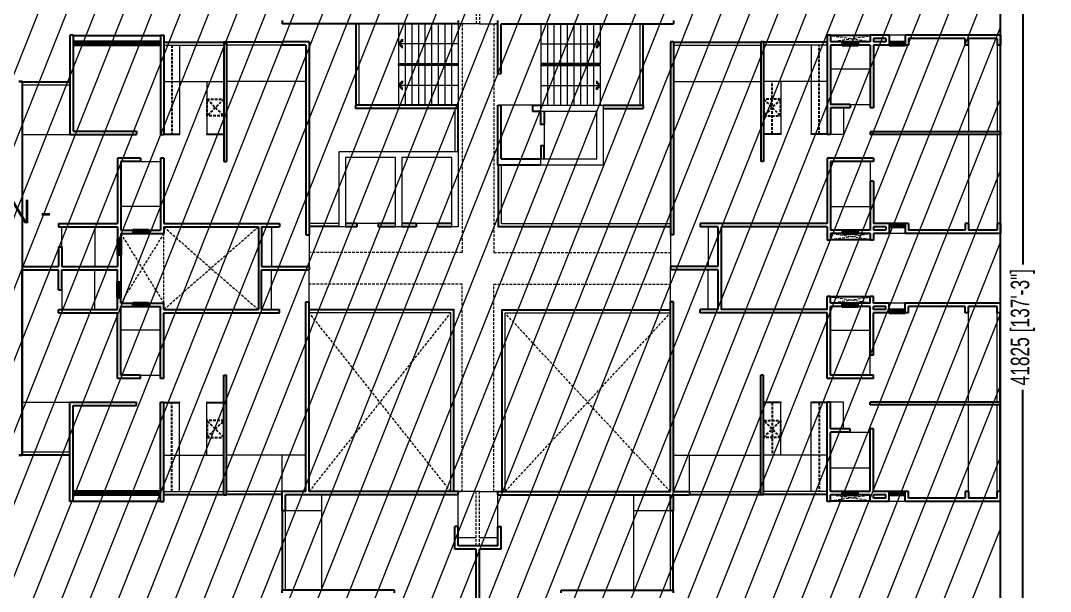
# Model space of a CAD drawing. Header units: inches. Extents: x -1856224 to -1617783, y -9059 to 170583.
# Drawn here: x -1729827 to -1690899, y 54879 to 76454 of the extents above; entities that cross this region are included whole.
import ezdxf

# ---------------------------------------------------------------- set-up
doc = ezdxf.new("R2010")
doc.units = ezdxf.units.IN
doc.header["$MEASUREMENT"] = 0
doc.linetypes.add('DASHED', pattern=[0.75, 0.5, -0.25])
doc.layers.add('C02 Walls 01', color=10, linetype='Continuous')
for name, color, linetype, lineweight in [('C06 Parapet Wall', 39, 'Continuous', 15), ('F03 Windows', 32, 'Continuous', 35), ('I03 Tile Drop', 250, 'Continuous', 9), ('L02 Handrails & Balustrades', 67, 'Continuous', 15), ('L03 Stairs', 77, 'Continuous', 15), ('M01 Furniture', 14, 'Continuous', 9), ('R23 Lifts', 2, 'Continuous', 9), ('S03 Title Block', 7, 'Continuous', 20), ('T01 Dimenstions Scale 01', 106, 'Continuous', 9), ('Y02 Hatching 02', 193, 'Continuous', 5), ('Z08 Structure above', 250, 'DASHED', 9)]:
    doc.layers.add(name, color=color, linetype=linetype, lineweight=lineweight)
doc.styles.add('vka-arial', font='arial.ttf')
doc.styles.add('vka-romans', font='GOTHIC.TTF', dxfattribs={"width": 0.7})
doc.dimstyles.new('vka-dim0100', dxfattribs={"dimscale": 100, "dimtxt": 1, "dimasz": 0.7, "dimexe": 1.5, "dimexo": 2.5, "dimgap": 1, "dimtad": 0, "dimdec": 0, "dimzin": 0, "dimdsep": 46, "dimtxsty": 'vka-romans', "dimblk": 'vkadot', "dimcen": 1.5, "dimdle": 1.5, "dimse1": 1, "dimse2": 1, "dimclrd": 256, "dimclre": 256, "dimclrt": 7, "dimadec": 1, "dimazin": 0, "dimtfac": 1, "dimtdec": 0, "dimtofl": 0, "dimtmove": 2, "dimatfit": 3, "dimfxl": 1, "dimtolj": 1, "dimtzin": 0, "dimarcsym": 0})

# ---------------------------------------------------------------- blocks, each defined once
blk = doc.blocks.new('vkadot')
at = {"layer": 'T01 Dimenstions Scale 01'}
for q in [(-0.85, 0), (0, 0.85), (0.85, 0), (0, -0.85)]:
    blk.add_line((0, 0), q, dxfattribs=at)
blk.add_circle((0, 0), 0.579, dxfattribs=at)
blk = doc.blocks.new('*D1634')
at = {"layer": 'T01 Dimenstions Scale 01', "lineweight": -2, "transparency": 16777216}
for p, q in [((-1691942, 85679), (-1691942, 67231)), ((-1691942, 44054), (-1691942, 62503))]:
    blk.add_line(p, q, dxfattribs=at)
at = {"layer": 'T01 Dimenstions Scale 01', "lineweight": -2, "transparency": 16777216, "xscale": 100, "yscale": 100, "zscale": 100}
for p, rotation in [((-1691942, 85779), 90), ((-1691942, 43954), 270)]:
    blk.add_blockref('vkadot', p, dxfattribs=dict(at, rotation=rotation))
at = {"layer": 'T01 Dimenstions Scale 01', "color": 7, "transparency": 16777216, "insert": (-1691942, 64867), "char_height": 700, "attachment_point": 5, "rotation": 90, "style": 'vka-romans'}
blk.add_mtext('\\A1;41825 [137\'-3"]', dxfattribs=at)
blk = doc.blocks.new('*D1677')
at = {"layer": 'T01 Dimenstions Scale 01', "lineweight": -2, "transparency": 16777216}
for p, q in [((-1700407, 103186), (-1748465, 74872)), ((-1800854, 44005), (-1752796, 72320))]:
    blk.add_line(p, q, dxfattribs=at)
at = {"layer": 'T01 Dimenstions Scale 01', "lineweight": -2, "transparency": 16777216, "xscale": 100, "yscale": 100, "zscale": 100}
for p, rotation in [((-1700321, 103237), 30.50586545729002), ((-1800940, 43954), 210.5058654572901)]:
    blk.add_blockref('vkadot', p, dxfattribs=dict(at, rotation=rotation))
at = {"layer": 'T01 Dimenstions Scale 01', "color": 7, "transparency": 16777216, "insert": (-1750630, 73596), "char_height": 700, "attachment_point": 5, "rotation": 30.5059, "style": 'vka-romans'}
blk.add_mtext('\\A1;116784 [383\'-2"]', dxfattribs=at)
blk = doc.blocks.new('rgr')
at = {"layer": 'C02 Walls 01', "color": 250}
for p, q in [((-2149378, 789486), (-2149378, 789361)), ((-2142728, 789486), (-2142728, 789361)), ((-2141228, 787486), (-2141228, 789486)), ((-2134578, 789486), (-2134578, 789361)), ((-2142728, 789361), (-2149378, 789361)), ((-2141103, 789361), (-2134578, 789361)), ((-2141103, 787486), (-2141103, 789361)), ((-2157403, 788936), (-2157403, 785186)), ((-2157278, 788936), (-2157403, 788936)), ((-2157278, 788936), (-2157278, 785311)), ((-2153978, 788936), (-2153853, 788936)), ((-2153978, 788936), (-2153978, 785186)), ((-2153853, 788936), (-2153853, 785186)), ((-2128653, 788936), (-2128778, 788936)), ((-2128778, 788936), (-2128778, 785186)), ((-2128653, 788936), (-2128653, 788686)), ((-2126428, 788936), (-2127153, 788936)), ((-2127153, 788936), (-2127153, 788686)), ((-2126553, 788811), (-2127028, 788811)), ((-2127028, 788811), (-2127028, 788686)), ((-2126553, 788811), (-2126553, 788686)), ((-2126428, 788936), (-2126428, 788561)), ((-2122228, 788936), (-2125828, 788936)), ((-2125828, 788936), (-2125828, 788561)), ((-2123553, 788811), (-2125703, 788811)), ((-2125703, 788811), (-2125703, 788561)), ((-2123553, 788561), (-2123553, 788811)), ((-2122353, 788811), (-2123428, 788811)), ((-2123428, 788561), (-2123428, 788811)), ((-2122353, 788811), (-2122353, 788561)), ((-2122228, 788936), (-2122228, 788561)), ((-2151578, 788686), (-2151478, 788686)), ((-2151578, 788686), (-2151578, 784161)), ((-2151478, 788686), (-2151478, 784161)), ((-2148353, 788686), (-2149378, 788686)), ((-2149378, 788686), (-2149378, 788561)), ((-2148478, 788561), (-2149378, 788561)), ((-2148478, 788561), (-2148478, 781386)), ((-2148353, 788686), (-2148353, 781386)), ((-2134578, 788686), (-2134703, 788686)), ((-2134703, 788686), (-2134703, 781386)), ((-2134578, 788686), (-2134578, 781386)), ((-2131178, 788686), (-2131278, 788686)), ((-2131278, 788686), (-2131278, 784161)), ((-2131178, 788686), (-2131178, 784161)), ((-2128203, 788686), (-2128653, 788686)), ((-2128203, 788561), (-2128653, 788561)), ((-2128653, 788561), (-2128653, 786311)), ((-2128203, 788686), (-2128203, 788561)), ((-2127153, 788686), (-2127603, 788686)), ((-2127603, 788686), (-2127603, 788561)), ((-2127153, 788561), (-2127603, 788561)), ((-2127153, 788561), (-2127153, 786186)), ((-2126553, 788686), (-2127028, 788686)), ((-2126428, 788561), (-2127028, 788561)), ((-2127028, 788561), (-2127028, 786186)), ((-2125703, 788561), (-2125828, 788561)), ((-2123428, 788561), (-2123553, 788561)), ((-2122228, 788561), (-2122353, 788561)), ((-2159328, 787186), (-2159203, 787186)), ((-2159203, 787186), (-2159328, 787186)), ((-2159203, 787186), (-2159203, 773061)), ((-2159203, 787186), (-2159203, 780186)), ((-2141228, 787486), (-2141103, 787486)), ((-2142728, 786286), (-2146603, 786286)), ((-2146603, 786286), (-2146603, 786161)), ((-2142728, 786161), (-2146603, 786161)), ((-2142728, 786161), (-2142728, 786286)), ((-2141228, 786286), (-2141103, 786286)), ((-2141228, 784026), (-2141228, 786286)), ((-2141103, 784256), (-2141103, 786286)), ((-2139903, 786056), (-2139903, 786286)), ((-2139903, 786286), (-2139603, 786286)), ((-2139603, 786056), (-2139903, 786056)), ((-2137248, 786286), (-2135728, 786286)), ((-2137248, 786161), (-2135728, 786161)), ((-2135728, 786286), (-2135728, 786161)), ((-2127903, 786311), (-2128653, 786311)), ((-2127903, 786186), (-2128653, 786186)), ((-2128653, 786186), (-2128653, 785186)), ((-2127903, 786311), (-2127903, 786186)), ((-2127028, 786186), (-2127153, 786186)), ((-2157278, 785311), (-2154878, 785311)), ((-2154878, 785311), (-2154878, 785186)), ((-2122228, 785286), (-2127153, 785286)), ((-2127153, 785286), (-2127153, 785186)), ((-2122228, 785286), (-2122228, 785186)), ((-2157403, 785186), (-2154878, 785186)), ((-2153978, 785186), (-2153853, 785186)), ((-2128653, 785186), (-2128778, 785186)), ((-2122228, 785186), (-2127153, 785186)), ((-2154728, 784286), (-2155603, 784286)), ((-2155603, 784286), (-2155603, 781811)), ((-2154728, 784161), (-2155478, 784161)), ((-2155478, 784161), (-2155478, 781561)), ((-2154728, 784286), (-2154728, 784161)), ((-2153853, 784286), (-2153978, 784286)), ((-2153978, 784286), (-2153978, 781561)), ((-2153853, 784286), (-2153853, 781811)), ((-2151578, 784161), (-2151478, 784161)), ((-2139603, 784026), (-2141228, 784026)), ((-2141103, 784256), (-2139603, 784256)), ((-2131178, 784161), (-2131278, 784161)), ((-2127028, 784286), (-2128778, 784286)), ((-2128778, 784286), (-2128778, 781811)), ((-2127028, 784161), (-2128653, 784161)), ((-2128653, 784161), (-2128653, 781561)), ((-2127028, 784286), (-2127028, 784161)), ((-2127028, 783411), (-2127153, 783411)), ((-2127153, 783411), (-2127153, 781561)), ((-2127028, 783411), (-2127028, 781811)), ((-2157828, 781811), (-2155603, 781811)), ((-2157828, 781811), (-2157828, 781686)), ((-2153853, 781811), (-2149478, 781811)), ((-2149478, 781811), (-2149478, 781686)), ((-2146553, 781811), (-2146988, 781811)), ((-2146553, 781811), (-2146553, 781686)), ((-2145088, 781811), (-2145753, 781811)), ((-2145753, 781811), (-2145753, 781686)), ((-2144308, 781811), (-2144858, 781811)), ((-2144308, 781811), (-2144308, 781686)), ((-2142958, 781811), (-2143508, 781811)), ((-2143508, 781811), (-2143508, 781686)), ((-2128778, 781811), (-2133578, 781811)), ((-2133578, 781811), (-2133578, 781686)), ((-2126428, 781811), (-2127028, 781811)), ((-2126428, 781811), (-2126428, 781436)), ((-2125703, 781811), (-2125828, 781811)), ((-2125828, 781811), (-2125828, 781436)), ((-2125703, 781811), (-2125703, 781561)), ((-2123428, 781811), (-2123553, 781811)), ((-2123553, 781811), (-2123553, 781561)), ((-2123428, 781811), (-2123428, 781561)), ((-2122228, 781811), (-2122353, 781811)), ((-2122353, 781811), (-2122353, 781561)), ((-2122228, 781811), (-2122228, 781436)), ((-2157828, 781686), (-2155603, 781686)), ((-2155603, 781686), (-2155603, 781236)), ((-2155478, 781561), (-2155028, 781561)), ((-2155478, 781436), (-2155028, 781436)), ((-2155478, 781436), (-2155478, 781236)), ((-2155028, 781561), (-2155028, 781436)), ((-2154428, 781561), (-2153978, 781561)), ((-2154428, 781561), (-2154428, 781436)), ((-2154428, 781436), (-2153853, 781436)), ((-2153853, 781686), (-2150278, 781686)), ((-2153853, 781686), (-2153853, 781436)), ((-2150278, 781686), (-2150278, 778561)), ((-2150153, 781686), (-2149478, 781686)), ((-2150153, 781686), (-2150153, 780186)), ((-2148478, 781386), (-2148353, 781386)), ((-2146553, 781686), (-2146988, 781686)), ((-2145088, 781686), (-2145753, 781686)), ((-2144308, 781686), (-2144858, 781686)), ((-2142958, 781686), (-2143508, 781686)), ((-2134578, 781386), (-2134703, 781386)), ((-2132903, 781686), (-2133578, 781686)), ((-2132903, 781686), (-2132903, 780186)), ((-2128778, 781686), (-2132778, 781686)), ((-2132778, 781686), (-2132778, 778561)), ((-2128778, 781686), (-2128778, 781186)), ((-2128203, 781561), (-2128653, 781561)), ((-2128203, 781436), (-2128653, 781436)), ((-2128653, 781436), (-2128653, 781186)), ((-2128203, 781561), (-2128203, 781436)), ((-2127153, 781561), (-2127603, 781561)), ((-2127603, 781561), (-2127603, 781436)), ((-2127153, 781436), (-2127603, 781436)), ((-2127153, 781436), (-2127153, 781186)), ((-2126553, 781686), (-2127028, 781686)), ((-2127028, 781686), (-2127028, 781561)), ((-2126553, 781561), (-2127028, 781561)), ((-2126428, 781436), (-2127028, 781436)), ((-2127028, 781436), (-2127028, 781186)), ((-2126553, 781686), (-2126553, 781561)), ((-2122228, 781436), (-2125828, 781436)), ((-2123553, 781561), (-2125703, 781561)), ((-2122353, 781561), (-2123428, 781561)), ((-2157828, 780936), (-2157703, 780936)), ((-2157828, 780936), (-2157828, 780186)), ((-2157703, 780936), (-2157703, 780186)), ((-2155603, 781236), (-2155478, 781236)), ((-2128653, 781186), (-2128778, 781186)), ((-2127028, 781186), (-2127153, 781186)), ((-2155603, 780636), (-2155603, 780186)), ((-2155603, 780636), (-2155478, 780636)), ((-2155478, 780636), (-2155478, 779611)), ((-2159203, 780186), (-2157828, 780186)), ((-2157703, 780186), (-2155603, 780186)), ((-2150153, 780186), (-2148353, 780186)), ((-2148353, 780186), (-2148353, 780061)), ((-2132903, 780186), (-2134703, 780186)), ((-2134703, 780186), (-2134703, 780061)), ((-2159203, 780061), (-2157828, 780061)), ((-2159203, 773061), (-2159203, 780061)), ((-2157828, 779311), (-2157828, 780061)), ((-2157703, 780061), (-2155603, 780061)), ((-2157703, 779311), (-2157703, 780061)), ((-2155603, 779611), (-2155603, 780061)), ((-2150153, 780061), (-2148353, 780061)), ((-2150153, 778561), (-2150153, 780061)), ((-2132903, 780061), (-2134703, 780061)), ((-2132903, 780061), (-2132903, 778561)), ((-2155603, 779611), (-2155478, 779611)), ((-2157828, 779311), (-2157703, 779311)), ((-2155603, 778561), (-2155603, 779011)), ((-2155603, 779011), (-2155478, 779011)), ((-2155478, 778811), (-2155478, 779011)), ((-2128653, 779061), (-2128778, 779061)), ((-2128778, 778561), (-2128778, 779061)), ((-2128653, 778811), (-2128653, 779061)), ((-2127028, 779061), (-2127153, 779061)), ((-2127153, 778811), (-2127153, 779061)), ((-2127028, 778811), (-2127028, 779061)), ((-2155478, 778811), (-2155028, 778811)), ((-2155478, 778686), (-2155028, 778686)), ((-2155478, 776086), (-2155478, 778686)), ((-2155028, 778686), (-2155028, 778811)), ((-2154428, 778811), (-2153853, 778811)), ((-2154428, 778686), (-2154428, 778811)), ((-2154428, 778686), (-2153978, 778686)), ((-2153978, 775961), (-2153978, 778686)), ((-2153853, 778561), (-2153853, 778811)), ((-2148478, 778861), (-2148353, 778861)), ((-2148478, 771686), (-2148478, 778861)), ((-2148353, 771686), (-2148353, 778861)), ((-2134703, 771686), (-2134703, 778861)), ((-2134578, 778861), (-2134703, 778861)), ((-2134578, 771686), (-2134578, 778861)), ((-2128203, 778811), (-2128653, 778811)), ((-2128203, 778686), (-2128653, 778686)), ((-2128653, 776086), (-2128653, 778686)), ((-2128203, 778686), (-2128203, 778811)), ((-2127153, 778811), (-2127603, 778811)), ((-2127603, 778686), (-2127603, 778811)), ((-2127153, 778686), (-2127603, 778686)), ((-2127153, 776836), (-2127153, 778686)), ((-2126428, 778811), (-2127028, 778811)), ((-2126553, 778686), (-2127028, 778686)), ((-2127028, 778561), (-2127028, 778686)), ((-2126553, 778561), (-2126553, 778686)), ((-2126428, 778436), (-2126428, 778811)), ((-2122228, 778811), (-2125828, 778811)), ((-2125828, 778436), (-2125828, 778811)), ((-2123553, 778686), (-2125703, 778686)), ((-2125703, 778436), (-2125703, 778686)), ((-2123553, 778436), (-2123553, 778686)), ((-2122353, 778686), (-2123428, 778686)), ((-2123428, 778436), (-2123428, 778686)), ((-2122353, 778436), (-2122353, 778686)), ((-2122228, 778436), (-2122228, 778811)), ((-2157828, 778561), (-2155603, 778561)), ((-2157828, 778436), (-2157828, 778561)), ((-2157828, 778436), (-2155603, 778436)), ((-2155603, 775961), (-2155603, 778436)), ((-2153853, 778561), (-2150278, 778561)), ((-2153853, 778436), (-2149478, 778436)), ((-2153853, 775961), (-2153853, 778436)), ((-2150153, 778561), (-2149478, 778561)), ((-2149478, 778436), (-2149478, 778561)), ((-2132903, 778561), (-2133578, 778561)), ((-2133578, 778436), (-2133578, 778561)), ((-2128778, 778436), (-2133578, 778436)), ((-2128778, 778561), (-2132778, 778561)), ((-2128778, 775961), (-2128778, 778436)), ((-2126553, 778561), (-2127028, 778561)), ((-2126428, 778436), (-2127028, 778436)), ((-2127028, 776836), (-2127028, 778436)), ((-2125703, 778436), (-2125828, 778436)), ((-2123428, 778436), (-2123553, 778436)), ((-2122228, 778436), (-2122353, 778436)), ((-2127028, 776836), (-2127153, 776836)), ((-2154728, 775961), (-2155603, 775961)), ((-2154728, 776086), (-2155478, 776086)), ((-2154728, 775961), (-2154728, 776086)), ((-2153853, 775961), (-2153978, 775961)), ((-2151578, 771561), (-2151578, 776086)), ((-2151578, 776086), (-2151478, 776086)), ((-2151478, 771561), (-2151478, 776086)), ((-2131278, 771561), (-2131278, 776086)), ((-2131178, 776086), (-2131278, 776086)), ((-2131178, 771561), (-2131178, 776086)), ((-2127028, 775961), (-2128778, 775961)), ((-2127028, 776086), (-2128653, 776086)), ((-2127028, 775961), (-2127028, 776086)), ((-2157403, 775061), (-2154878, 775061)), ((-2157403, 771311), (-2157403, 775061)), ((-2157278, 774936), (-2154878, 774936)), ((-2157278, 771311), (-2157278, 774936)), ((-2154878, 774936), (-2154878, 775061)), ((-2153978, 775061), (-2153853, 775061)), ((-2153978, 771311), (-2153978, 775061)), ((-2153853, 771311), (-2153853, 775061)), ((-2128653, 775061), (-2128778, 775061)), ((-2128778, 771311), (-2128778, 775061)), ((-2128653, 774061), (-2128653, 775061)), ((-2122228, 775061), (-2127153, 775061)), ((-2127153, 774961), (-2127153, 775061)), ((-2122228, 774961), (-2127153, 774961)), ((-2122228, 774961), (-2122228, 775061)), ((-2127903, 774061), (-2128653, 774061)), ((-2127903, 773936), (-2128653, 773936)), ((-2128653, 771686), (-2128653, 773936)), ((-2127903, 773936), (-2127903, 774061)), ((-2127028, 774061), (-2127153, 774061)), ((-2127153, 771686), (-2127153, 774061)), ((-2127028, 771686), (-2127028, 774061)), ((-2159328, 773061), (-2159203, 773061)), ((-2159203, 773061), (-2159328, 773061)), ((-2149378, 770961), (-2149378, 771686)), ((-2148478, 771686), (-2149378, 771686)), ((-2142728, 771686), (-2148353, 771686)), ((-2142728, 771561), (-2142728, 771686)), ((-2141228, 771686), (-2134703, 771686)), ((-2141228, 771561), (-2141228, 771686)), ((-2134578, 771686), (-2133978, 771686)), ((-2133978, 771686), (-2133978, 771561)), ((-2128203, 771686), (-2128653, 771686)), ((-2128203, 771561), (-2128203, 771686)), ((-2127153, 771686), (-2127603, 771686)), ((-2127603, 771561), (-2127603, 771686)), ((-2126428, 771686), (-2127028, 771686)), ((-2126428, 771311), (-2126428, 771686)), ((-2125703, 771686), (-2125828, 771686)), ((-2125828, 771311), (-2125828, 771686)), ((-2125703, 771436), (-2125703, 771686)), ((-2123428, 771686), (-2123553, 771686)), ((-2123553, 771686), (-2123553, 771436)), ((-2123428, 771686), (-2123428, 771436)), ((-2122228, 771686), (-2122353, 771686)), ((-2122353, 771436), (-2122353, 771686)), ((-2122228, 771311), (-2122228, 771686)), ((-2157278, 771311), (-2157403, 771311)), ((-2153978, 771311), (-2153853, 771311)), ((-2151578, 771561), (-2151478, 771561)), ((-2149253, 770961), (-2149253, 771561)), ((-2142728, 771561), (-2149253, 771561)), ((-2141228, 771561), (-2134703, 771561)), ((-2134703, 770961), (-2134703, 771561)), ((-2134578, 770961), (-2134578, 771561)), ((-2134578, 771561), (-2133978, 771561)), ((-2131178, 771561), (-2131278, 771561)), ((-2128653, 771311), (-2128778, 771311)), ((-2128203, 771561), (-2128653, 771561)), ((-2128653, 771311), (-2128653, 771561)), ((-2127153, 771561), (-2127603, 771561)), ((-2127153, 771311), (-2127153, 771561)), ((-2126428, 771311), (-2127153, 771311)), ((-2126553, 771561), (-2127028, 771561)), ((-2127028, 771436), (-2127028, 771561)), ((-2126553, 771436), (-2127028, 771436)), ((-2126553, 771436), (-2126553, 771561)), ((-2122228, 771311), (-2125828, 771311)), ((-2123553, 771436), (-2125703, 771436)), ((-2122353, 771436), (-2123428, 771436)), ((-2149253, 770961), (-2149378, 770961)), ((-2134578, 770961), (-2134703, 770961)), ((-2142853, 769511), (-2142853, 770361)), ((-2142728, 770361), (-2142853, 770361)), ((-2142728, 769636), (-2142728, 770361)), ((-2141228, 769636), (-2141228, 770361)), ((-2141228, 770361), (-2141103, 770361)), ((-2141103, 769511), (-2141103, 770361)), ((-2141228, 769636), (-2142728, 769636)), ((-2142040, 769511), (-2142853, 769511)), ((-2142040, 765461), (-2142040, 769511)), ((-2141915, 765461), (-2141915, 769511)), ((-2141103, 769511), (-2141915, 769511)), ((-2145128, 767961), (-2149378, 767961)), ((-2149378, 767861), (-2149378, 767961)), ((-2145128, 767861), (-2145128, 767961)), ((-2138828, 767961), (-2134578, 767961)), ((-2138828, 767861), (-2138828, 767961)), ((-2134578, 767861), (-2134578, 767961))]:
    blk.add_line(p, q, dxfattribs=at)
for points in [[(-2139478, 786056), (-2139478, 785556), (-2139603, 785556), (-2139603, 786056)], [(-2139478, 784256), (-2139478, 784756), (-2139603, 784756), (-2139603, 784256)]]:
    blk.add_lwpolyline(points, dxfattribs=at)
at = {"layer": 'C06 Parapet Wall', "color": 250}
for p, q in [((-2146478, 789361), (-2146478, 786286)), ((-2135853, 789361), (-2135853, 786286)), ((-2153853, 788561), (-2151578, 788561)), ((-2148478, 788561), (-2151478, 788561)), ((-2134578, 788561), (-2131278, 788561)), ((-2128778, 788561), (-2131178, 788561)), ((-2122353, 788561), (-2122353, 785286)), ((-2159203, 787061), (-2157403, 787061)), ((-2142853, 786161), (-2142853, 784541)), ((-2122353, 785186), (-2122353, 781811)), ((-2141103, 784026), (-2141103, 781811)), ((-2147218, 781811), (-2148353, 781811)), ((-2141103, 781811), (-2134703, 781811)), ((-2143003, 778436), (-2148353, 778436)), ((-2143003, 771686), (-2143003, 778436)), ((-2140953, 778436), (-2134703, 778436)), ((-2140953, 771686), (-2140953, 778436)), ((-2122353, 775061), (-2122353, 778436)), ((-2122353, 771686), (-2122353, 774961)), ((-2159203, 773186), (-2157403, 773186)), ((-2153853, 771686), (-2151578, 771686)), ((-2149378, 771686), (-2151478, 771686)), ((-2133978, 771686), (-2131278, 771686)), ((-2128778, 771686), (-2131178, 771686)), ((-2149253, 767961), (-2149253, 770961)), ((-2134703, 767961), (-2134703, 770961))]:
    blk.add_line(p, q, dxfattribs=at)
at = {"layer": 'F03 Windows', "color": 250}
for p, q in [((-2153978, 788686), (-2157278, 788686)), ((-2153978, 788645), (-2157278, 788645)), ((-2153978, 788603), (-2157278, 788603)), ((-2153978, 788561), (-2157278, 788561)), ((-2128203, 788686), (-2127603, 788686)), ((-2128203, 788645), (-2127603, 788645)), ((-2128203, 788603), (-2127603, 788603)), ((-2128203, 788561), (-2127603, 788561)), ((-2126428, 788686), (-2125828, 788686)), ((-2126428, 788645), (-2125828, 788645)), ((-2126428, 788603), (-2125828, 788603)), ((-2126428, 788561), (-2125828, 788561)), ((-2126428, 781811), (-2125828, 781811)), ((-2126428, 781770), (-2125828, 781770)), ((-2126428, 781728), (-2125828, 781728)), ((-2154428, 781561), (-2155028, 781561)), ((-2154428, 781520), (-2155028, 781520)), ((-2154428, 781478), (-2155028, 781478)), ((-2154428, 781436), (-2155028, 781436)), ((-2128203, 781561), (-2127603, 781561)), ((-2128203, 781520), (-2127603, 781520)), ((-2128203, 781478), (-2127603, 781478)), ((-2128203, 781436), (-2127603, 781436)), ((-2126428, 781686), (-2125828, 781686)), ((-2155603, 781236), (-2155603, 780636)), ((-2155561, 781236), (-2155561, 780636)), ((-2155519, 781236), (-2155519, 780636)), ((-2155478, 781236), (-2155478, 780636)), ((-2155603, 779011), (-2155603, 779611)), ((-2155561, 779011), (-2155561, 779611)), ((-2155519, 779011), (-2155519, 779611)), ((-2155478, 779011), (-2155478, 779611)), ((-2154428, 778811), (-2155028, 778811)), ((-2154428, 778770), (-2155028, 778770)), ((-2154428, 778728), (-2155028, 778728)), ((-2154428, 778686), (-2155028, 778686)), ((-2128203, 778811), (-2127603, 778811)), ((-2128203, 778770), (-2127603, 778770)), ((-2128203, 778728), (-2127603, 778728)), ((-2128203, 778686), (-2127603, 778686)), ((-2126428, 778561), (-2125828, 778561)), ((-2126428, 778520), (-2125828, 778520)), ((-2126428, 778478), (-2125828, 778478)), ((-2126428, 778436), (-2125828, 778436)), ((-2153978, 771686), (-2157278, 771686)), ((-2153978, 771645), (-2157278, 771645)), ((-2153978, 771603), (-2157278, 771603)), ((-2128203, 771686), (-2127603, 771686)), ((-2128203, 771645), (-2127603, 771645)), ((-2128203, 771603), (-2127603, 771603)), ((-2126428, 771686), (-2125828, 771686)), ((-2126428, 771645), (-2125828, 771645)), ((-2126428, 771603), (-2125828, 771603)), ((-2153978, 771561), (-2157278, 771561)), ((-2128203, 771561), (-2127603, 771561)), ((-2126428, 771561), (-2125828, 771561))]:
    blk.add_line(p, q, dxfattribs=at)
at = {"layer": 'I03 Tile Drop', "color": 250}
for p, q in [((-2142040, 789361), (-2142728, 789361)), ((-2141915, 789361), (-2141228, 789361)), ((-2125828, 788936), (-2126428, 788936)), ((-2123428, 788561), (-2123428, 785286)), ((-2128653, 787661), (-2127153, 787661)), ((-2153853, 787186), (-2151578, 787186)), ((-2148478, 787186), (-2151478, 787186)), ((-2134578, 787186), (-2131278, 787186)), ((-2128778, 787186), (-2131178, 787186)), ((-2141228, 786161), (-2141228, 784256)), ((-2139903, 786286), (-2141103, 786286)), ((-2128153, 786186), (-2128153, 785186)), ((-2127903, 786311), (-2127153, 786311)), ((-2139478, 785556), (-2139478, 784756)), ((-2159203, 785186), (-2157403, 785186)), ((-2128153, 785186), (-2128653, 785186)), ((-2123428, 785186), (-2123428, 781811)), ((-2154728, 784161), (-2153978, 784161)), ((-2127153, 784161), (-2127153, 783411)), ((-2153978, 782461), (-2155478, 782461)), ((-2128653, 782461), (-2127153, 782461)), ((-2145753, 781811), (-2146553, 781811)), ((-2143508, 781811), (-2144308, 781811)), ((-2157703, 780936), (-2157703, 781686)), ((-2156453, 781686), (-2156453, 780186)), ((-2149778, 781686, 0), (-2149778, 780186, 0)), ((-2148353, 781386), (-2148353, 780186)), ((-2134703, 781386), (-2134703, 780186)), ((-2133278, 781686), (-2133278, 780186)), ((-2125828, 781436), (-2126428, 781436)), ((-2156453, 778561), (-2156453, 780061)), ((-2149778, 778561, 0), (-2149778, 780061, 0)), ((-2148353, 778861), (-2148353, 780061)), ((-2134703, 778861), (-2134703, 780061)), ((-2133278, 778561), (-2133278, 780061)), ((-2157703, 779311), (-2157703, 778561)), ((-2125828, 778811), (-2126428, 778811)), ((-2123428, 775061), (-2123428, 778436)), ((-2153978, 777786), (-2155478, 777786)), ((-2128653, 777786), (-2127153, 777786)), ((-2127153, 776086), (-2127153, 776836)), ((-2154728, 776086), (-2153978, 776086)), ((-2159203, 775061), (-2157403, 775061)), ((-2128153, 775061), (-2128653, 775061)), ((-2128153, 774061), (-2128153, 775061)), ((-2123428, 771686), (-2123428, 774961)), ((-2127903, 773936), (-2127153, 773936)), ((-2153853, 773061), (-2151578, 773061)), ((-2148478, 773061), (-2151478, 773061)), ((-2149378, 771686), (-2149378, 773061)), ((-2134578, 773061), (-2131278, 773061)), ((-2133978, 771686), (-2133978, 773061)), ((-2133978, 771686), (-2133978, 773061)), ((-2128778, 773061), (-2131178, 773061)), ((-2128653, 772586), (-2127153, 772586)), ((-2142040, 771686), (-2142728, 771686)), ((-2141915, 771686), (-2141228, 771686)), ((-2147878, 767961), (-2147878, 771561)), ((-2142728, 770361), (-2142728, 771561)), ((-2141228, 770361), (-2141228, 771561)), ((-2136078, 767961), (-2136078, 771561)), ((-2125828, 771311), (-2126428, 771311)), ((-2147878, 770961), (-2149253, 770961)), ((-2134703, 770961), (-2136078, 770961)), ((-2142040, 769936), (-2142728, 769936)), ((-2141228, 769936), (-2141915, 769936))]:
    blk.add_line(p, q, dxfattribs=at)
at = {"layer": 'L02 Handrails & Balustrades', "color": 250}
for p, q in [((-2146603, 789361), (-2146603, 786286)), ((-2146578, 789361), (-2146578, 786286)), ((-2135753, 789361), (-2135753, 786286)), ((-2135728, 789361), (-2135728, 786286)), ((-2157278, 788936), (-2153978, 788936)), ((-2157278, 788911), (-2153978, 788911)), ((-2127153, 788936), (-2128653, 788936)), ((-2127153, 788911), (-2128653, 788911)), ((-2153853, 788686), (-2151578, 788686)), ((-2153853, 788661), (-2151578, 788661)), ((-2149378, 788686), (-2151478, 788686)), ((-2149378, 788661), (-2151478, 788661)), ((-2134578, 788686), (-2131278, 788686)), ((-2134578, 788661), (-2131278, 788661)), ((-2128778, 788686), (-2131178, 788686)), ((-2128778, 788661), (-2131178, 788661)), ((-2122253, 788561), (-2122253, 785286)), ((-2122228, 788561), (-2122228, 785286)), ((-2159203, 787186), (-2157403, 787186)), ((-2159203, 787161), (-2157403, 787161)), ((-2142753, 786161), (-2142753, 784541)), ((-2142728, 786161), (-2142728, 784541)), ((-2122253, 785186), (-2122253, 781811)), ((-2122228, 785186), (-2122228, 781811)), ((-2141228, 784026), (-2141228, 781686)), ((-2141203, 784026), (-2141203, 781711)), ((-2147218, 781711), (-2148353, 781711)), ((-2141203, 781711), (-2134703, 781711)), ((-2147218, 781686), (-2148353, 781686)), ((-2141228, 781686), (-2134703, 781686)), ((-2127153, 781211), (-2128653, 781211)), ((-2127153, 781186), (-2128653, 781186)), ((-2127153, 779061), (-2128653, 779061)), ((-2127153, 779036), (-2128653, 779036)), ((-2142878, 778561), (-2148353, 778561)), ((-2142903, 778536), (-2148353, 778536)), ((-2142903, 771686), (-2142903, 778536)), ((-2142878, 771686), (-2142878, 778561)), ((-2141078, 778561), (-2134703, 778561)), ((-2141078, 771686), (-2141078, 778561)), ((-2141053, 778536), (-2134703, 778536)), ((-2141053, 771686), (-2141053, 778536)), ((-2122253, 775061), (-2122253, 778436)), ((-2122228, 775061), (-2122228, 778436)), ((-2122253, 771686), (-2122253, 774961)), ((-2122228, 771686), (-2122228, 774961)), ((-2159203, 773086), (-2157403, 773086)), ((-2159203, 773061), (-2157403, 773061)), ((-2153853, 771586), (-2151578, 771586)), ((-2149378, 771586), (-2151478, 771586)), ((-2133978, 771586), (-2131278, 771586)), ((-2128778, 771586), (-2131178, 771586)), ((-2157278, 771336), (-2153978, 771336)), ((-2157278, 771311), (-2153978, 771311)), ((-2153853, 771561), (-2151578, 771561)), ((-2149378, 771561), (-2151478, 771561)), ((-2133978, 771561), (-2131278, 771561)), ((-2128778, 771561), (-2131178, 771561)), ((-2127153, 771336), (-2128653, 771336)), ((-2127153, 771311), (-2128653, 771311)), ((-2149378, 767961), (-2149378, 770961)), ((-2149353, 767961), (-2149353, 770961)), ((-2134603, 767961), (-2134603, 770961)), ((-2134578, 767961), (-2134578, 770961))]:
    blk.add_line(p, q, dxfattribs=at)
for points in [[(-2142728, 787861), (-2142728, 787786), (-2144978, 787786), (-2144978, 787861)], [(-2142753, 787836), (-2142753, 787811), (-2144953, 787811), (-2144953, 787836)], [(-2139603, 787861), (-2139603, 787786), (-2137353, 787786), (-2137353, 787861)], [(-2139578, 787836), (-2139578, 787811), (-2137378, 787811), (-2137378, 787836)]]:
    blk.add_lwpolyline(points, close=True, dxfattribs=at)
at = {"layer": 'L03 Stairs', "color": 250}
for p, q in [((-2144978, 789361), (-2144978, 787861)), ((-2144728, 789361), (-2144728, 787861)), ((-2144478, 789361), (-2144478, 787861)), ((-2144228, 789361), (-2144228, 787861)), ((-2143978, 789361), (-2143978, 787861)), ((-2143728, 789361), (-2143728, 787861)), ((-2143478, 789361), (-2143478, 787861)), ((-2143228, 789361), (-2143228, 787861)), ((-2142978, 789361), (-2142978, 787861)), ((-2142728, 789361), (-2142728, 787861)), ((-2139603, 789361), (-2139603, 787861)), ((-2139353, 789361), (-2139353, 787861)), ((-2139103, 789361), (-2139103, 787861)), ((-2138853, 789361), (-2138853, 787861)), ((-2138603, 789361), (-2138603, 787861)), ((-2138353, 789361), (-2138353, 787861)), ((-2138103, 789361), (-2138103, 787861)), ((-2137853, 789361), (-2137853, 787861)), ((-2137603, 789361), (-2137603, 787861)), ((-2137353, 789361), (-2137353, 787861)), ((-2144978, 787786), (-2144978, 786286)), ((-2144728, 787786), (-2144728, 786286)), ((-2144478, 787786), (-2144478, 786286)), ((-2144228, 787786), (-2144228, 786286)), ((-2143978, 787786), (-2143978, 786286)), ((-2143728, 787786), (-2143728, 786286)), ((-2143478, 787786), (-2143478, 786286)), ((-2143228, 787786), (-2143228, 786286)), ((-2142978, 787786), (-2142978, 786286)), ((-2142728, 787786), (-2142728, 786286)), ((-2139603, 787786), (-2139603, 786286)), ((-2139353, 787786), (-2139353, 786286)), ((-2139103, 787786), (-2139103, 786286)), ((-2138853, 787786), (-2138853, 786286)), ((-2138603, 787786), (-2138603, 786286)), ((-2138353, 787786), (-2138353, 786286)), ((-2138103, 787786), (-2138103, 786286)), ((-2137853, 787786), (-2137853, 786286)), ((-2137603, 787786), (-2137603, 786286)), ((-2137353, 787786), (-2137353, 786286))]:
    blk.add_line(p, q, dxfattribs=at)
at = {"layer": 'L03 Stairs', "color": 250, "elevation": 0}
for points in [[(-2144978, 788611), (-2144829, 788782), (-2144829, 788693), (-2144978, 788611)], [(-2137353, 788611), (-2137501, 788782), (-2137501, 788693), (-2137353, 788611)], [(-2144978, 788611), (-2144829, 788441), (-2144829, 788530), (-2144978, 788611)], [(-2137353, 788611), (-2137501, 788441), (-2137501, 788530), (-2137353, 788611)], [(-2144978, 787036), (-2144829, 787207), (-2144829, 787118), (-2144978, 787036)], [(-2137353, 787036), (-2137501, 787207), (-2137501, 787118), (-2137353, 787036)], [(-2144978, 787036), (-2144829, 786866), (-2144829, 786955), (-2144978, 787036)], [(-2137353, 787036), (-2137501, 786866), (-2137501, 786955), (-2137353, 787036)]]:
    blk.add_lwpolyline(points, dxfattribs=at)
at = {"layer": 'L03 Stairs', "color": 250}
for points in [[(-2142728, 788611), (-2144978, 788611)], [(-2139603, 788611), (-2137353, 788611)], [(-2142728, 787036), (-2144978, 787036)], [(-2139603, 787036), (-2137353, 787036)]]:
    blk.add_lwpolyline(points, dxfattribs=at)
at = {"layer": 'M01 Furniture', "color": 250}
for p, q in [((-2153253, 788561), (-2153253, 785211)), ((-2129378, 788561), (-2129378, 785211)), ((-2152228, 787186), (-2152228, 785211)), ((-2130528, 787186), (-2130528, 785211)), ((-2153853, 785211), (-2153253, 785211)), ((-2152228, 785211), (-2151578, 785211)), ((-2130528, 785211), (-2131178, 785211)), ((-2128778, 785211), (-2129378, 785211)), ((-2153853, 785186), (-2153253, 785186)), ((-2152228, 785186), (-2151578, 785186)), ((-2130528, 785186), (-2131178, 785186)), ((-2128778, 785186), (-2129378, 785186)), ((-2153853, 775061), (-2153253, 775061)), ((-2153853, 775036), (-2153253, 775036)), ((-2153253, 771686), (-2153253, 775036)), ((-2152228, 775061), (-2151578, 775061)), ((-2152228, 773061), (-2152228, 775036)), ((-2152228, 775036), (-2151578, 775036)), ((-2130528, 775061), (-2131178, 775061)), ((-2130528, 775036), (-2131178, 775036)), ((-2130528, 773061), (-2130528, 775036)), ((-2128778, 775061), (-2129378, 775061)), ((-2129378, 771686), (-2129378, 775036)), ((-2128778, 775036), (-2129378, 775036))]:
    blk.add_line(p, q, dxfattribs=at)
for centre, start, end in [((-2153253, 785199), 270, 90), ((-2152228, 785199), 90, 270), ((-2130528, 785199), 270, 90), ((-2129378, 785199), 90, 270), ((-2153253, 775049), 270, 90), ((-2152228, 775049), 90, 270), ((-2130528, 775049), 270, 90), ((-2129378, 775049), 90, 270)]:
    blk.add_arc(centre, 12.5, start, end, dxfattribs=at)
at = {"layer": 'R23 Lifts', "color": 250}
blk.add_lwpolyline([(-2139603, 786056), (-2139603, 786286), (-2137248, 786286), (-2137248, 784026), (-2139603, 784026), (-2139603, 784256), (-2137478, 784256), (-2137478, 786056)], close=True, dxfattribs=at)
blk.add_lwpolyline([(-2147218, 781686), (-2147218, 784541), (-2142728, 784541), (-2142728, 781686), (-2142958, 781686), (-2142958, 784311), (-2144858, 784311), (-2144858, 781686), (-2145088, 781686), (-2145088, 784311), (-2146988, 784311), (-2146988, 781686), (-2147218, 781686)], dxfattribs=at)
at = {"layer": 'Z08 Structure above', "color": 250, "ltscale": 200}
for p, q in [((-2142040, 791411), (-2142040, 789361)), ((-2141915, 791411), (-2141915, 789361)), ((-2141915, 789361), (-2142040, 789361)), ((-2127153, 788686), (-2128653, 788911)), ((-2128653, 788686), (-2127153, 788911)), ((-2155478, 781436), (-2153853, 778811)), ((-2153853, 781436), (-2155478, 778811)), ((-2153853, 781686), (-2150278, 778561)), ((-2150278, 781686), (-2153853, 778561)), ((-2153853, 778811), (-2153853, 781436)), ((-2127153, 781211), (-2128653, 781436)), ((-2128653, 781211), (-2127153, 781436)), ((-2127153, 778811), (-2128653, 779036)), ((-2128653, 778811), (-2127153, 779036)), ((-2143003, 771686), (-2148353, 778436)), ((-2148353, 771686), (-2143003, 778436)), ((-2134703, 771686), (-2140953, 778436)), ((-2140953, 771686), (-2134703, 778436)), ((-2142040, 769636), (-2142040, 771686)), ((-2141915, 771686), (-2142040, 771686)), ((-2141915, 769636), (-2141915, 771686)), ((-2127153, 771336), (-2128653, 771561)), ((-2128653, 771336), (-2127153, 771561))]:
    blk.add_line(p, q, dxfattribs=at)
at = {"layer": 'Z08 Structure above', "color": 250, "lineweight": -2, "ltscale": 200}
for p, q in [((-2153553, 788561), (-2153553, 785211)), ((-2129078, 785211), (-2129078, 788561)), ((-2130853, 785211), (-2130853, 787186)), ((-2152218, 786515), (-2151586, 785883)), ((-2151586, 786515), (-2152218, 785883)), ((-2130536, 786515), (-2131169, 785883)), ((-2131169, 786515), (-2130536, 785883)), ((-2153553, 771686), (-2153553, 775036)), ((-2130853, 775036), (-2130853, 773061)), ((-2129078, 775036), (-2129078, 771686)), ((-2152218, 773733), (-2151586, 774365)), ((-2151586, 773733), (-2152218, 774365)), ((-2130536, 773733), (-2131169, 774365)), ((-2131169, 773733), (-2130536, 774365))]:
    blk.add_line(p, q, dxfattribs=at)
at = {"layer": 'Z08 Structure above', "color": 250, "ltscale": 200}
for points in [[(-2142728, 789361), (-2142578, 789361), (-2142578, 780724), (-2148353, 780724)], [(-2141228, 789361), (-2141378, 789361), (-2141378, 780724), (-2134703, 780724)], [(-2142728, 771686), (-2142578, 771686), (-2142578, 779524), (-2148353, 779524)], [(-2141228, 771686), (-2141378, 771686), (-2141378, 779524), (-2134703, 779524)]]:
    blk.add_lwpolyline(points, dxfattribs=at)
at = {"layer": 'Z08 Structure above', "color": 250, "lineweight": -2, "ltscale": 200, "elevation": 0}
for points in [[(-2151586, 786515), (-2151586, 785883), (-2152218, 785883), (-2152218, 786515)], [(-2151586, 773733), (-2151586, 774365), (-2152218, 774365), (-2152218, 773733)]]:
    blk.add_lwpolyline(points, close=True, dxfattribs=at)
at = {"layer": 'Z08 Structure above', "color": 250, "lineweight": -2, "ltscale": 200}
for points in [[(-2131169, 786515), (-2131169, 785883), (-2130536, 785883), (-2130536, 786515)], [(-2131169, 773733), (-2131169, 774365), (-2130536, 774365), (-2130536, 773733)]]:
    blk.add_lwpolyline(points, close=True, dxfattribs=at)

msp = doc.modelspace()

# ---------------------------------------------------------------- hatches: boundary and pattern name
at = {"layer": 'Y02 Hatching 02'}
h = msp.add_hatch(dxfattribs=at)
h.set_pattern_fill('ANSI31', color=252, scale=8000, angle=23.33545)
h.set_pattern_definition([(68.33545, (-678283.3, -717883.9), (-929.3612, 369.1718), [])])
h.paths.add_polyline_path([(-1692789.7, 43954.5), (-1692789.7, 85779.5), (-1700321.1, 103237.3), (-1783735.4, 103237.3), (-1789083.2, 92454.5), (-1789083.2, 90050.8), (-1793484.5, 81305.6), (-1800939.7, 74868.3), (-1800939.7, 43954.5)])

# ---------------------------------------------------------------- linework, layer by layer
at = {"color": 1, "linetype": 'DASHED', "ltscale": 2000, "true_color": 0xf00000, "const_width": 80}
msp.add_lwpolyline([(-1800939.7, 74868.3), (-1800939.7, 43954.5), (-1692789.7, 43954.5), (-1692789.7, 85779.5), (-1700321.1, 103237.3), (-1783735.4, 103237.3), (-1789083.2, 92454.5), (-1789083.2, 90050.8), (-1793484.5, 81305.6), (-1800939.7, 74868.3)], dxfattribs=at)

# ---------------------------------------------------------------- block references
msp.add_blockref('rgr', (429437.8, -713031.9))

# ---------------------------------------------------------------- texts
at = {"layer": 'S03 Title Block', "color": 6, "insert": (-1752625.3, 69686.4), "char_height": 900, "width": 30002.521, "attachment_point": 1, "style": 'vka-arial'}
msp.add_mtext('PROPOSED BLOCK FOR EXCAVATION - \\P             AS/BASEMENT PLAN', dxfattribs=at)

# ---------------------------------------------------------------- dimensions: what is measured, and where the dimension line sits
at = {"layer": 'T01 Dimenstions Scale 01'}
dim = msp.add_aligned_dim(p1=(-1800939.7, 43954.5), p2=(-1700321.1, 103237.3), distance=0, dimstyle='vka-dim0100', override={"dimtxt": 7, "dimasz": 1, "dimfxl": 3}, dxfattribs=at)
dim.commit()
dim.dimension.update_dxf_attribs({"geometry": '*D1677', "text_midpoint": (-1750630.4, 73595.9)})
dim = msp.add_linear_dim(base=(-1691942.4, 85779.5), p1=(-1692789.7, 43954.5), p2=(-1692789.7, 85779.5), angle=90, dimstyle='vka-dim0100', override={"dimtxt": 7, "dimasz": 1, "dimfxl": 3}, dxfattribs=at)
dim.commit()
dim.dimension.update_dxf_attribs({"geometry": '*D1634', "text_midpoint": (-1691942.4, 64867)})

doc.saveas('drawing.dxf')
